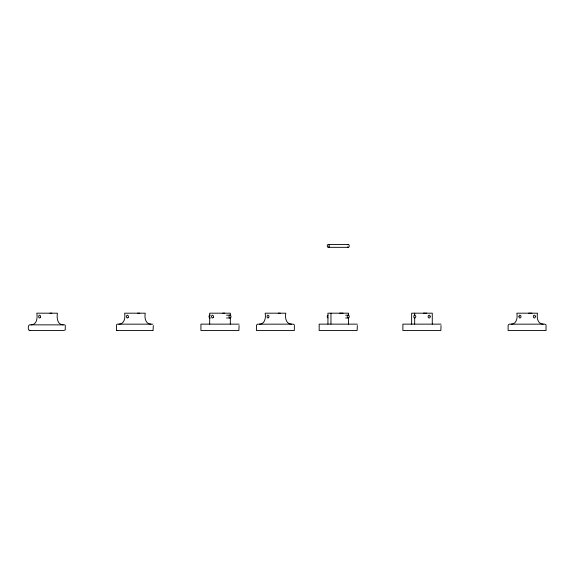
<?xml version="1.0" encoding="UTF-8"?>
<svg xmlns="http://www.w3.org/2000/svg" width="575" height="575" viewBox="0 0 575 575"><rect width="100%" height="100%" fill="white"/><g stroke="black" fill="none" stroke-linecap="round" stroke-linejoin="round"><path stroke-width="0.86" d="M29.957 330.294C27.729 331.344 27.837 325.227 29.454 324.846L64.975 324.868M117.264 330.309L116.552 330.503L116.552 324.846L117.077 324.163L152.778 324.163M31.108 324.846C37.052 324.825 37.605 317.565 36.807 313.188L57.443 313.188C56.645 317.565 57.198 324.825 63.142 324.846M118.91 324.142C124.509 324.156 125.472 317.457 124.61 313.188L145.245 313.188C144.382 317.457 145.346 324.156 150.945 324.142M259.454 324.142C265.053 324.156 266.017 317.457 265.154 313.188L285.789 313.188C284.927 317.457 285.89 324.156 291.489 324.142M511.146 324.142C516.753 324.156 517.708 317.457 516.853 313.188L537.488 313.188C536.626 317.457 537.589 324.156 543.188 324.142M51.901 313.188L49.881 313.188M139.703 313.188L137.684 313.188M224.782 313.188L222.762 313.188M280.248 313.188L278.228 313.188M343.031 313.188L339.688 313.188M426.736 313.188L423.387 313.188M531.947 313.188L528.598 313.188M328.26 244.497L348.249 244.497M328.26 247.329L348.249 247.329M226.521 315.165L230 315.165M345.647 315.165L348.249 315.165A1.416 0.999 -90 0 1 349.118 317.285A1.416 0.999 -90 0 1 347.386 317.285A1.416 0.999 -90 0 1 348.249 315.165M226.521 317.997L230 317.997M345.647 317.997L348.249 317.997M239.085 324.142L200.927 324.142L200.927 330.503L238.884 330.503L239.085 325.551M357.341 324.142L319.175 324.142L319.175 330.503L357.132 330.503L357.341 325.551M441.047 324.142L402.881 324.142L402.881 330.503L440.838 330.503L441.047 325.551M153.302 325.551L153.087 330.503A1.445 1.445 0 0 1 152.375 330.309M29.454 330.503L63.451 330.503M116.552 330.503L151.893 330.503M64.062 330.294L65.263 329.978L65.284 325.551M546.063 324.846L544.834 324.142L509.134 324.192L508.135 325.191L508.092 330.503L546.049 330.503L546.049 325.551M294.364 324.846L293.135 324.142L257.442 324.192L256.436 325.191L256.393 330.503L294.35 330.503L294.35 325.551M432.278 324.142L432.278 313.188L411.643 313.188L411.643 324.142M414.668 313.188L414.668 315.165A1.416 0.862 -90 0 0 413.799 316.581A1.416 0.862 -90 0 0 414.668 317.997L414.668 324.142M348.572 315.718L348.572 313.188L327.937 313.188L327.937 324.142M348.572 317.4L348.572 324.142M330.963 313.188L330.963 324.142M230.323 315.718L230.323 313.188L209.688 313.188L209.688 324.142M230.323 317.4L230.323 324.142M414.668 315.165A1.416 1.128 -90 0 1 415.797 316.581A1.416 1.128 -90 0 1 414.668 317.997M347.753 244.691A1.416 0.999 -90 0 1 349.068 245.101A1.416 0.999 -90 0 1 348.896 246.998A1.416 0.999 -90 0 1 347.544 246.912M328.002 317.946A1.416 0.999 -90 0 1 327.261 316.581A1.416 0.999 -90 0 1 328.002 315.215M210.27 317.946A1.416 0.999 -90 0 1 209.013 316.581A1.416 0.999 -90 0 1 210.27 315.215M40.279 317.587L39.826 317.918A1.416 0.862 -90 0 1 38.698 316.581A1.416 0.862 -90 0 1 39.783 315.215L40.458 315.883A1.394 1.107 -90 0 1 40.279 317.587M128.081 317.587L127.585 317.946A1.416 0.862 -90 0 1 126.5 316.581A1.416 0.862 -90 0 1 127.585 315.215L128.261 315.883A1.394 1.107 -90 0 1 128.081 317.587M213.16 317.587L212.664 317.946A1.416 0.862 -90 0 1 211.578 316.581A1.416 0.862 -90 0 1 212.664 315.215L213.339 315.883A1.394 1.107 -90 0 1 213.16 317.587M268.626 317.587L268.13 317.946A1.416 0.862 -90 0 1 267.044 316.581A1.416 0.862 -90 0 1 268.13 315.215L268.805 315.883A1.394 1.107 -90 0 1 268.626 317.587M430.129 316.581A1.416 0.862 -90 0 0 429.259 315.165A1.416 1.128 -90 0 0 428.123 316.581A1.416 1.128 -90 0 0 429.259 317.997A1.416 0.862 -90 0 0 430.129 316.581M535.332 316.581A1.416 0.862 -90 0 0 534.462 315.165A1.416 1.128 -90 0 0 533.334 316.581A1.416 1.128 -90 0 0 534.462 317.997A1.416 0.862 -90 0 0 535.332 316.581M519.002 316.581A1.416 0.862 -90 0 0 519.872 317.997A1.416 1.128 -90 0 0 521.008 316.581A1.416 1.128 -90 0 0 519.872 315.165A1.416 0.862 -90 0 0 519.002 316.581M328.972 246.912A1.416 0.999 -90 0 0 328.519 244.548A1.416 0.999 -90 0 0 327.297 246.28A1.416 0.999 -90 0 0 328.972 246.912M230.704 317.58A1.416 0.999 -90 0 0 230.259 315.215A1.416 0.999 -90 0 0 229.037 316.947A1.416 0.999 -90 0 0 230.704 317.58"/></g></svg>
